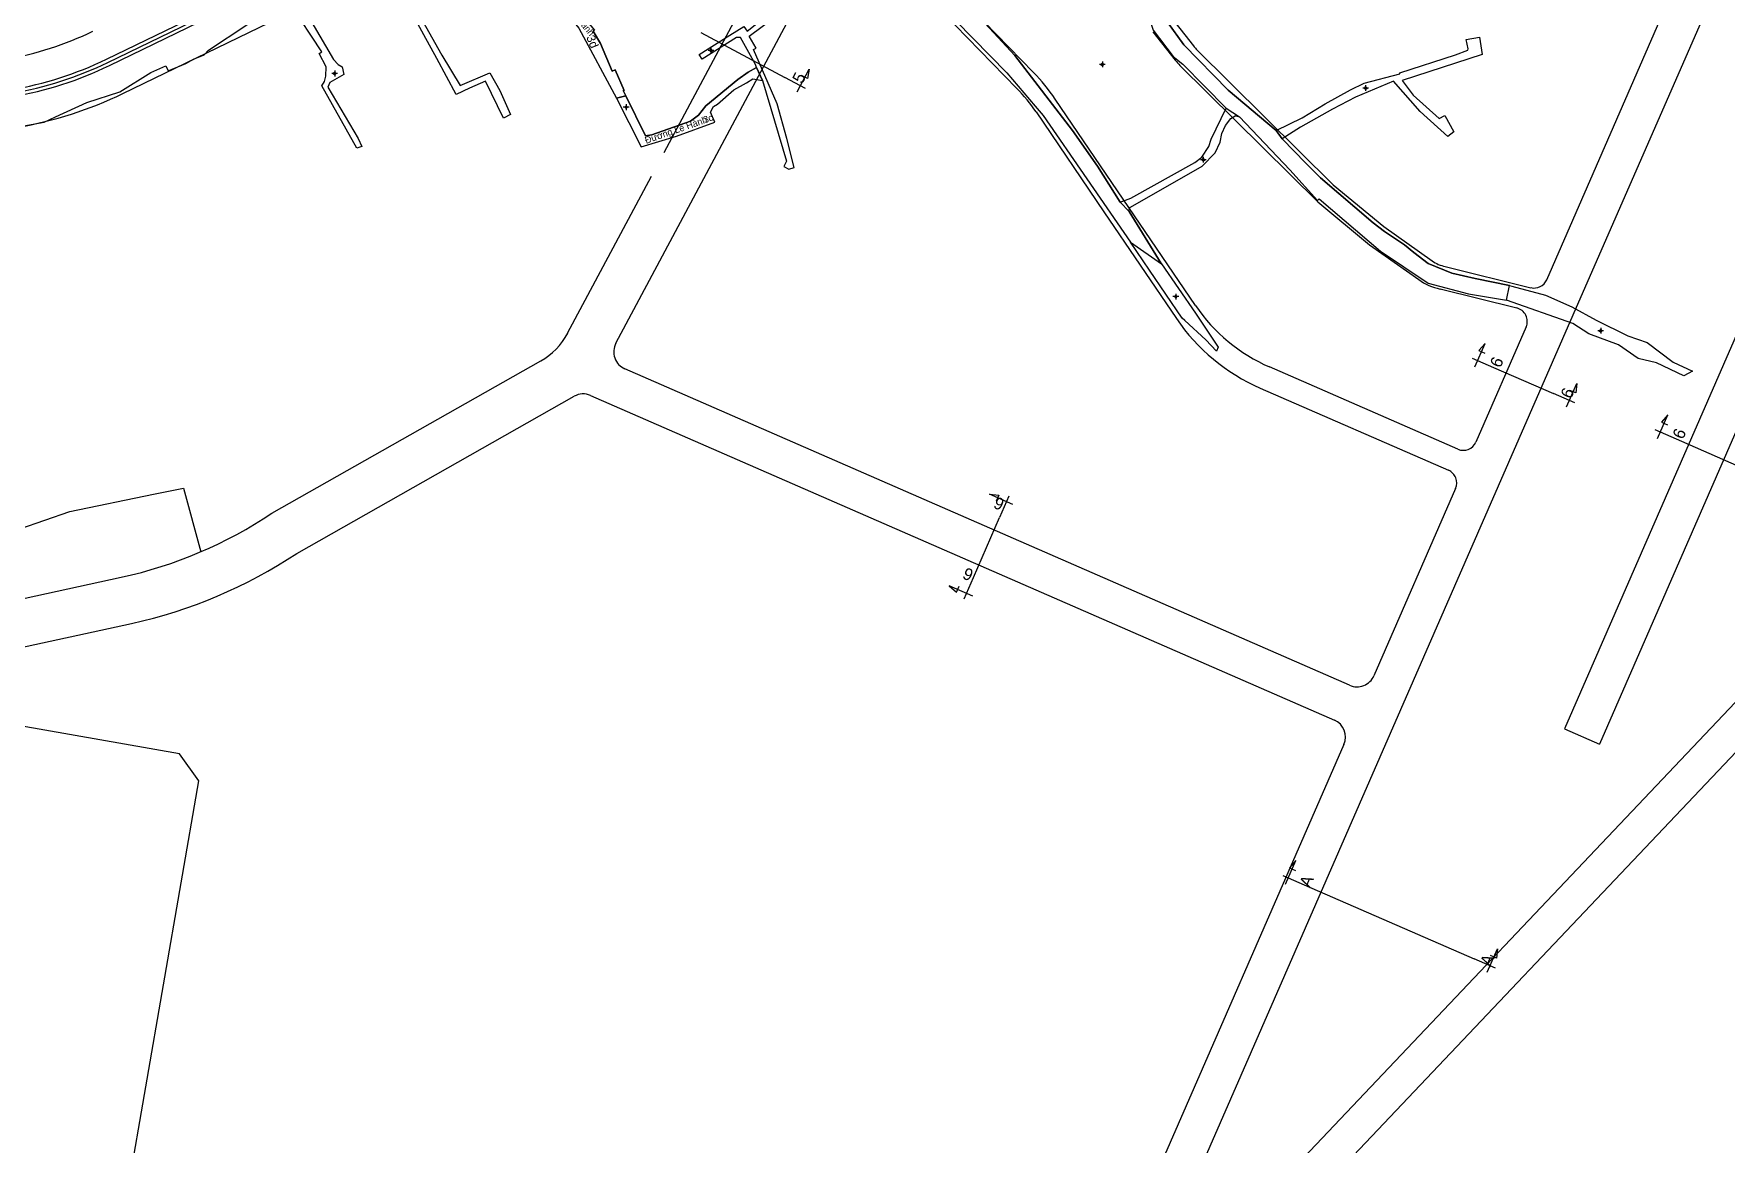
# Model space of a CAD drawing. Extents: x 548357 to 553331, y 1835329 to 1842351.
# Drawn here: x 551808 to 552542, y 1838515 to 1838997 of the extents above; entities that cross this region are included whole.
import ezdxf

# ---------------------------------------------------------------- set-up
doc = ezdxf.new("R2010")
doc.units = 0
for name, color, linetype in [('Level 1', 7, 'Continuous'), ('Level 10', 7, 'Continuous'), ('Level 11', 7, 'Continuous'), ('Level 2', 7, 'Continuous'), ('Level 27', 7, 'Continuous'), ('Level 30', 7, 'Continuous'), ('Level 4', 7, 'Continuous'), ('Level 5', 7, 'Continuous')]:
    doc.layers.add(name, color=color, linetype=linetype)

msp = doc.modelspace()

# ---------------------------------------------------------------- linework, layer by layer
at = {"layer": 'Level 1'}
for points in [[(551840.47, 1838984.44), (551913.3, 1839019.77)], [(552097.72, 1838997.34), (552134.14, 1838977.89)], [(552139.41, 1838971.64), (552144.66, 1838981.46)], [(552144.66, 1838981.46), (552143.85, 1838977.38), (552141.35, 1838978.71)], [(552143.08, 1838973.13), (552134.14, 1838977.89)], [(552433.35, 1838852.36), (552437.8, 1838862.56)], [(552437.8, 1838862.56), (552435.09, 1838859.4), (552437.69, 1838858.27)], [(552432.24, 1838856.15), (552441.52, 1838852.1)], [(552441.52, 1838852.1), (552467.43, 1838840.79)], [(552476.71, 1838836.74), (552467.43, 1838840.79)], [(552473.18, 1838834.97), (552477.63, 1838845.17)], [(552477.63, 1838845.17), (552477.15, 1838841.04), (552474.56, 1838842.17)], [(552512.56, 1838821.36), (552517.01, 1838831.56)], [(552517.01, 1838831.56), (552514.3, 1838828.4), (552516.9, 1838827.27)], [(552511.45, 1838825.15), (552520.73, 1838821.1)], [(552520.73, 1838821.1), (552546.64, 1838809.79)], [(552233.01, 1838792.73), (552222.81, 1838797.19)], [(552222.81, 1838797.19), (552226.94, 1838796.71), (552225.8, 1838794.11)], [(552231.24, 1838796.27), (552227.19, 1838786.99)], [(552215.88, 1838761.07), (552227.19, 1838786.99)], [(552211.83, 1838751.8), (552215.88, 1838761.07)], [(552215.62, 1838752.9), (552205.42, 1838757.36)], [(552205.42, 1838757.36), (552208.58, 1838754.65), (552209.71, 1838757.25)], [(552351.19, 1838628.02), (552355.65, 1838638.23)], [(552355.65, 1838638.23), (552352.94, 1838635.07), (552355.54, 1838633.93)], [(552350.09, 1838631.82), (552359.37, 1838627.77)], [(552359.37, 1838627.77), (552433, 1838595.62)], [(552438.74, 1838589.8), (552443.2, 1838600.01)], [(552443.2, 1838600.01), (552442.72, 1838595.87), (552440.12, 1838597.01)], [(552442.27, 1838591.57), (552433, 1838595.62)]]:
    msp.add_lwpolyline(points, dxfattribs=at)
msp.add_arc((551772.81, 1839123.89), 155, 279.64336, 295.87849, dxfattribs=at)
at = {"layer": 'Level 10'}
for p, q in [((552121.81, 1838982.21), (552124.39, 1838976.57)), ((552061.04, 1838968.83), (552065.12, 1838969.94)), ((552325.53, 1838964.63), (552331.33, 1838960.86)), ((552347.12, 1838954.95), (552349.79, 1838951.28)), ((552279.53, 1838923.85), (552283.37, 1838919.78)), ((552283.95, 1838906.4), (552297.45, 1838897.05)), ((552447.07, 1838881.25), (552448.41, 1838887.62))]:
    msp.add_line(p, q, dxfattribs=at)
for points in [[(552124.39, 1838976.57), (552134.75, 1838941.61), (552133.7, 1838939.22), (552135.81, 1838938.07), (552138.18, 1838938.84), (552134.99, 1838951.46), (552130.73, 1838966.47), (552120.53, 1838989.97), (552121.63, 1838990.57), (552118.61, 1838995.84), (552130.49, 1839004.59), (552135.44, 1839005.81), (552140.71, 1839005.05), (552144.27, 1839006.18), (552148.12, 1839009.04), (552150.36, 1839011.56), (552152.49, 1839012.19), (552160.22, 1839025.37), (552167.21, 1839031.28), (552178.17, 1839039.24)], [(552178.17, 1839039.24), (552188.77, 1839024.55), (552194.78, 1839018.17), (552208.43, 1839002.24), (552230.37, 1838979.88), (552242.69, 1838965.38), (552246.08, 1838961.45), (552283.95, 1838906.4)], [(552281.63, 1839043.28), (552284.97, 1839031.23), (552285.44, 1839023.98), (552293.88, 1838998.43), (552302.56, 1838987), (552302.55, 1838987), (552306.72, 1838983.69), (552325.53, 1838964.63)], [(551957.45, 1839037.27), (551985.29, 1838987.53), (551993.28, 1838974.42), (552006.14, 1838979.93), (552010.47, 1838972.24), (552015.12, 1838961.75), (552012.02, 1838960.26), (552004.21, 1838976.29), (551997.28, 1838973.2), (551991.59, 1838970.51), (551983.19, 1838986.1), (551977.51, 1838996.34), (551972.29, 1839005.96), (551969.82, 1839010.37), (551955.71, 1839034.38)], [(552020.53, 1839026.09), (552026.67, 1839021.51), (552044.67, 1838999.31), (552061.04, 1838968.83)], [(552034.85, 1839018.24), (552051.56, 1838998.38), (552050.96, 1838997.98), (552054.16, 1838992.54), (552059.17, 1838980.64), (552060.5, 1838981.23), (552064.36, 1838972.29), (552064.02, 1838972.17), (552065.12, 1838969.94)], [(551774.75, 1838953.06), (551781.29, 1838952.85), (551785.91, 1838953.51), (551790.8, 1838954.3), (551795.95, 1838955.07), (551802.37, 1838956.64), (551802.38, 1838956.58), (551812.89, 1838958.48), (551817.78, 1838960.78), (551831.41, 1838967.03), (551845.68, 1838971.65), (551859.14, 1838980.05), (551865.59, 1838982.99), (551866.6, 1838980.8), (551874.31, 1838983.94), (551877.63, 1838985.86), (551882.18, 1838987.68), (551884.18, 1838989.66), (551900.74, 1839000.77), (551919.53, 1839009.77)], [(551923.05, 1839012.03), (551938.35, 1838985.63), (551940.31, 1838983.54), (551942.16, 1838982.56), (551942.77, 1838979.12), (551936.71, 1838975.65), (551935.83, 1838973.74), (551948.98, 1838951.34), (551950.58, 1838947.99), (551948.49, 1838947.21), (551933.33, 1838974.27), (551934.42, 1838976.16), (551935.02, 1838978.46), (551935.18, 1838982.53), (551932.11, 1838988.32), (551933.2, 1838988.98), (551919.53, 1839009.77)], [(552295.45, 1839011.74), (552295.96, 1839010.02), (552300.04, 1839001.92), (552307.21, 1838992.01), (552326.3, 1838972.42), (552347.12, 1838954.95)], [(552121.81, 1838982.21), (552121.33, 1838983.45), (552114.86, 1838995.21), (552113.1, 1838995.15), (552098.3, 1838985.81), (552096.87, 1838987.81), (552110.26, 1838996.17), (552116.27, 1839000.03), (552117.68, 1838997.95), (552127.48, 1839005.57), (552135.22, 1839007.35), (552138.38, 1839007.15)], [(552221, 1839001.31), (552233.81, 1838987.44), (552258.9, 1838954.88), (552269.72, 1838939.35), (552279.53, 1838923.85)], [(552347.12, 1838954.95), (552358.51, 1838960.44), (552368.45, 1838966.48), (552379.49, 1838972.49), (552385.3, 1838975.35), (552400.87, 1838979.48), (552400.76, 1838979.94), (552424.91, 1838987.71), (552430.31, 1838989.65), (552430.42, 1838990.28), (552429.55, 1838994.28), (552435.37, 1838995.3), (552436.52, 1838987.81), (552401.8, 1838976.6), (552406.56, 1838970.19), (552417.83, 1838960.06), (552420.33, 1838961.37), (552424.18, 1838954.31), (552421.58, 1838952.27), (552409.68, 1838963.17), (552398.06, 1838976.31), (552381.56, 1838969.36), (552371.62, 1838964.15), (552357.81, 1838956.33), (552349.79, 1838951.28)], [(552065.12, 1838969.94), (552073.62, 1838952.61), (552076.35, 1838953.03), (552093.12, 1838958.92), (552096.57, 1838961.59), (552099.89, 1838965.52), (552113.67, 1838977.06), (552118.16, 1838980.15), (552121.81, 1838982.21)], [(552061.04, 1838968.83), (552071.72, 1838947.8), (552087.08, 1838952.44), (552103.74, 1838958.54), (552101.83, 1838962.82), (552103.14, 1838965.3), (552104.91, 1838966.29), (552111.99, 1838972.45), (552117.41, 1838975.58), (552120.2, 1838977.28), (552124.39, 1838976.57)], [(552279.53, 1838923.85), (552284.21, 1838925.51), (552311.85, 1838941.07), (552314.95, 1838943.38), (552318.03, 1838947.92), (552318.96, 1838951.07), (552325.53, 1838964.63)], [(552283.37, 1838919.78), (552283.33, 1838920.19), (552283.36, 1838920.54), (552283.59, 1838921.05), (552284.03, 1838921.6), (552315.04, 1838939.47), (552320.72, 1838945.12), (552322.96, 1838949.83), (552323.64, 1838953.55), (552325.2, 1838957.03), (552327.49, 1838960.08), (552329.37, 1838961.31), (552329.9, 1838961.25), (552331.33, 1838960.86)], [(552331.33, 1838960.86), (552353.12, 1838937.88), (552365.13, 1838924.55), (552365.82, 1838925.3), (552392.4, 1838902.53), (552413.06, 1838888.73), (552430.66, 1838884.08), (552447.07, 1838881.25)], [(552349.79, 1838951.28), (552360.05, 1838940.76), (552366.47, 1838934.39), (552389.32, 1838914.81), (552394.17, 1838911.01), (552402.82, 1838905.25), (552406.96, 1838901.92), (552413.05, 1838897.2), (552423.37, 1838892.96), (552433.56, 1838890.75), (552448.41, 1838887.62)], [(552283.37, 1838919.78), (552297.32, 1838897.23), (552297.45, 1838897.05)], [(552297.45, 1838897.05), (552312.17, 1838875.67), (552321.98, 1838860.89), (552321.3, 1838859.24), (552316.63, 1838864.06), (552307.58, 1838872.46), (552306.37, 1838873.51), (552292.25, 1838894.34), (552283.95, 1838906.4)], [(552448.41, 1838887.62), (552449.4, 1838887.41), (552463.99, 1838883.5), (552475.42, 1838878.33), (552486, 1838872.64), (552499.71, 1838865.8), (552508.09, 1838862.86), (552519.41, 1838854.43), (552527.75, 1838850.48), (552523.94, 1838848.42), (552512.08, 1838854.05), (552504.26, 1838856.05), (552495.6, 1838861.97), (552482.81, 1838866.62), (552475.87, 1838871.15), (552447.07, 1838881.25)]]:
    msp.add_lwpolyline(points, dxfattribs=at)
at = {"layer": 'Level 11'}
for p, q in [((552101.39, 1838989.6), (552100.77, 1838989.6)), ((552102.02, 1838990.23), (552101.39, 1838989.6)), ((552101.39, 1838989.6), (552102.02, 1838988.97)), ((552102.02, 1838990.85), (552102.02, 1838990.23)), ((552102.65, 1838989.6), (552102.02, 1838990.23)), ((552102.02, 1838988.97), (552102.65, 1838989.6)), ((552102.02, 1838988.97), (552102.02, 1838988.35)), ((552103.27, 1838989.6), (552102.65, 1838989.6)), ((551938.87, 1838980.25), (551938.25, 1838979.62)), ((551938.87, 1838980.87), (551938.87, 1838980.25)), ((551939.49, 1838979.62), (551938.87, 1838980.25)), ((552271.19, 1838983.57), (552270.57, 1838983.57)), ((552271.82, 1838984.19), (552271.19, 1838983.57)), ((552271.19, 1838983.57), (552271.82, 1838982.95)), ((552271.82, 1838984.82), (552271.82, 1838984.19)), ((552272.44, 1838983.57), (552271.82, 1838984.19)), ((552271.82, 1838982.95), (552272.44, 1838983.57)), ((552271.82, 1838982.95), (552271.82, 1838982.32)), ((552273.07, 1838983.57), (552272.44, 1838983.57)), ((551938.25, 1838979.62), (551937.62, 1838979.62)), ((551938.25, 1838979.62), (551938.87, 1838978.99)), ((551938.87, 1838978.99), (551939.49, 1838979.62)), ((551938.87, 1838978.99), (551938.87, 1838978.37)), ((551940.12, 1838979.62), (551939.49, 1838979.62)), ((552385.37, 1838973.29), (552384.75, 1838973.29)), ((552386, 1838973.91), (552385.37, 1838973.29)), ((552385.37, 1838973.29), (552386, 1838972.67)), ((552386, 1838974.54), (552386, 1838973.91)), ((552386.63, 1838973.29), (552386, 1838973.91)), ((552386, 1838972.67), (552386.63, 1838973.29)), ((552386, 1838972.67), (552386, 1838972.04)), ((552387.25, 1838973.29), (552386.63, 1838973.29)), ((552065.26, 1838965.63), (552064.63, 1838965)), ((552065.26, 1838966.25), (552065.26, 1838965.63)), ((552065.89, 1838965), (552065.26, 1838965.63)), ((552064.63, 1838965), (552064.01, 1838965)), ((552064.63, 1838965), (552065.26, 1838964.37)), ((552065.26, 1838964.37), (552065.89, 1838965)), ((552065.26, 1838964.37), (552065.26, 1838963.75)), ((552066.51, 1838965), (552065.89, 1838965)), ((552315.58, 1838943.45), (552315.58, 1838942.83)), ((552314.95, 1838942.2), (552314.33, 1838942.2)), ((552315.58, 1838942.83), (552314.95, 1838942.2)), ((552314.95, 1838942.2), (552315.58, 1838941.57)), ((552316.2, 1838942.2), (552315.58, 1838942.83)), ((552315.58, 1838941.57), (552316.2, 1838942.2)), ((552315.58, 1838941.57), (552315.58, 1838940.95)), ((552316.83, 1838942.2), (552316.2, 1838942.2)), ((552303.03, 1838882.82), (552302.4, 1838882.82)), ((552303.65, 1838883.45), (552303.03, 1838882.82)), ((552303.03, 1838882.82), (552303.65, 1838882.19)), ((552303.65, 1838884.07), (552303.65, 1838883.45)), ((552304.27, 1838882.82), (552303.65, 1838883.45)), ((552303.65, 1838882.19), (552304.27, 1838882.82)), ((552303.65, 1838882.19), (552303.65, 1838881.57)), ((552304.9, 1838882.82), (552304.27, 1838882.82)), ((552487.33, 1838868.02), (552486.71, 1838868.02)), ((552487.96, 1838868.65), (552487.33, 1838868.02)), ((552487.33, 1838868.02), (552487.96, 1838867.39)), ((552487.96, 1838869.27), (552487.96, 1838868.65)), ((552488.59, 1838868.02), (552487.96, 1838868.65)), ((552487.96, 1838867.39), (552488.59, 1838868.02)), ((552487.96, 1838867.39), (552487.96, 1838866.77)), ((552489.21, 1838868.02), (552488.59, 1838868.02))]:
    msp.add_line(p, q, dxfattribs=at)
for centre in [(552102.02, 1838989.6), (551938.87, 1838979.62), (552271.82, 1838983.57), (552386, 1838973.29), (552065.26, 1838965), (552315.58, 1838942.2), (552303.65, 1838882.82), (552487.96, 1838868.02)]:
    msp.add_circle(centre, 0.15, dxfattribs=at)
at = {"layer": 'Level 2'}
msp.add_line((552054.16, 1838992.54), (552050.96, 1838997.98), dxfattribs=at)
for points in [[(552176.56, 1839041.13), (552178.17, 1839039.24), (552188.77, 1839024.55), (552194.78, 1839018.17), (552208.43, 1839002.24), (552230.37, 1838979.88), (552242.69, 1838965.38), (552246.08, 1838961.45), (552283.95, 1838906.4), (552297.45, 1838897.05), (552297.32, 1838897.23), (552283.37, 1838919.78), (552279.53, 1838923.85), (552269.72, 1838939.35), (552258.9, 1838954.88), (552233.81, 1838987.44), (552221, 1839001.31), (552217.84, 1839002.56)], [(552020.53, 1839026.09), (552026.67, 1839021.51), (552044.67, 1838999.31), (552061.04, 1838968.83), (552065.12, 1838969.94), (552064.02, 1838972.17)], [(552293.88, 1838998.43), (552302.55, 1838987), (552306.72, 1838983.69), (552325.53, 1838964.63), (552331.33, 1838960.86), (552353.12, 1838937.88), (552365.13, 1838924.55), (552365.82, 1838925.3), (552392.4, 1838902.53), (552413.06, 1838888.73), (552430.66, 1838884.08), (552447.07, 1838881.25), (552448.41, 1838887.62), (552433.56, 1838890.75), (552423.37, 1838892.96), (552413.05, 1838897.2), (552406.96, 1838901.92), (552402.82, 1838905.25), (552394.17, 1838911.01), (552389.32, 1838914.81), (552366.47, 1838934.39), (552360.05, 1838940.76), (552349.79, 1838951.28), (552347.12, 1838954.95), (552326.3, 1838972.42), (552307.21, 1838992.01), (552300.04, 1839001.92)], [(551802.38, 1838956.58), (551812.89, 1838958.48), (551817.78, 1838960.78), (551831.41, 1838967.03), (551845.68, 1838971.65), (551859.14, 1838980.05), (551865.59, 1838982.99), (551866.6, 1838980.8), (551874.31, 1838983.94), (551877.63, 1838985.86), (551882.18, 1838987.68), (551884.18, 1838989.66), (551900.74, 1839000.77)], [(552064.02, 1838972.17), (552064.36, 1838972.29), (552060.5, 1838981.23), (552059.17, 1838980.64), (552054.16, 1838992.54)]]:
    msp.add_lwpolyline(points, dxfattribs=at)
at = {"layer": 'Level 27'}
for p, q in [((552121.81, 1838982.21), (552118.16, 1838980.15)), ((552124.39, 1838976.57), (552121.81, 1838982.21)), ((552065.12, 1838969.94), (552061.04, 1838968.83)), ((552073.62, 1838952.61), (552065.12, 1838969.94))]:
    msp.add_line(p, q, dxfattribs=at)
for points in [[(552118.16, 1838980.15), (552113.67, 1838977.06), (552099.89, 1838965.52), (552096.57, 1838961.59), (552093.12, 1838958.92), (552076.35, 1838953.03), (552073.62, 1838952.61)], [(552061.04, 1838968.83), (552071.72, 1838947.8), (552087.08, 1838952.44), (552103.74, 1838958.54), (552101.83, 1838962.82), (552103.14, 1838965.3), (552104.91, 1838966.29), (552111.99, 1838972.45), (552117.41, 1838975.58), (552120.2, 1838977.28), (552124.39, 1838976.57)]]:
    msp.add_lwpolyline(points, dxfattribs=at)
at = {"layer": 'Level 30'}
for points in [[(550477.02, 1837736.91), (551348.05, 1837763.51), (551500.16, 1837768.26), (551598.04, 1837771.31), (551819.16, 1837939.77), (551882.15, 1838006.24), (553007.63, 1839193.61)], [(550483.82, 1837722.11), (551348.99, 1837748.53), (551500.63, 1837753.27), (551603.3, 1837756.47), (551829.22, 1837928.58), (551893.03, 1837995.92), (553018.52, 1839183.3)], [(552081.77, 1838945.38), (552152.59, 1839078.07)], [(552060.83, 1838862.61), (552160.82, 1839049.95)], [(552241.93, 1838980.04), (552215.26, 1839007.46), (552192.57, 1839032.29)], [(552185.18, 1839025.55), (552207.98, 1839000.6), (552234.76, 1838973.07)], [(552464.54, 1838890.14), (552523.9, 1839026.26)], [(552543.03, 1839028.67), (552475.85, 1838874.78)], [(551839.81, 1838985.79), (551912.64, 1839021.12)], [(551841.12, 1838983.09), (551913.95, 1839018.42)], [(551847.01, 1838970.94), (551919.85, 1839006.27)], [(552301.6, 1839003.86), (552311.27, 1838991.58)], [(552293.75, 1838997.68), (552303.41, 1838985.39)], [(552312.51, 1838990.19), (552371.98, 1838931.33), (552393.83, 1838913.21), (552414.78, 1838898.37)], [(552305.47, 1838983.08), (552365.25, 1838923.91), (552387.74, 1838905.27), (552409, 1838890.21)], [(552596.36, 1838979.62), (552472.25, 1838695.33)], [(552611.48, 1838973.02), (552487.37, 1838688.73)], [(552312.2, 1838878.91), (552280.78, 1838925.15), (552251.32, 1838968.53)], [(552243.05, 1838962.91), (552272.51, 1838919.54), (552303.93, 1838873.29)], [(552039.89, 1838866.92), (552076.24, 1838935.02)], [(552420.53, 1838895.89), (552457.6, 1838886.71)], [(552418.32, 1838886.14), (552451.56, 1838877.91)], [(552460.73, 1838881.39), (552460.73, 1838881.39)], [(552475.85, 1838874.78), (552299.53, 1838470.9)], [(552455.62, 1838869.68), (552433.83, 1838819.77)], [(551911.64, 1838788.92), (552028.21, 1838854.94)], [(552379.04, 1838714.27), (552064.68, 1838851.51)], [(552425.93, 1838816.67), (552344.23, 1838852.33)], [(552340.23, 1838843.17), (552421.93, 1838807.51)], [(551922.4, 1838771.46), (552042.72, 1838839.6)], [(552049.86, 1838839.97), (552372.44, 1838699.15)], [(551759.73, 1838774.34), (551783.59, 1838772.9), (551786.18, 1838777.07), (551785.82, 1838779.07), (551802.23, 1838782.06), (551823.93, 1838789.59), (551860.28, 1838797.11), (551873.22, 1838799.79), (551880.83, 1838772.16)], [(552425.03, 1838799.61), (552389.57, 1838718.4)], [(551761.45, 1838742.62), (551846.29, 1838761.09)], [(551743.46, 1838717.72), (551850.65, 1838741.06)], [(551843.91, 1838491.42), (551849.31, 1838495.84), (551879.95, 1838672.88), (551871.56, 1838684.51), (551813.15, 1838694.75), (551775.91, 1838701.28), (551763.77, 1838703.41), (551750.05, 1838705.8), (551735.91, 1838707.86)], [(552472.25, 1838695.33), (552487.37, 1838688.73)], [(552376.57, 1838688.62), (552287.29, 1838484.1)]]:
    msp.add_lwpolyline(points, dxfattribs=at)
for centre, radius, start, end in [((551772.81, 1839123.89), 140, 279.64336, 295.87849), ((552323.06, 1839000.85), 15, 218.19701, 225.29437), ((551772.81, 1839123.89), 153.5, 279.64336, 295.87849), ((551772.81, 1839123.89), 156.5, 279.64336, 295.87849), ((552181.01, 1838920.77), 85, 34.18385, 44.21088), ((552323.06, 1839000.85), 25, 218.19701, 225.29437), ((552181.01, 1838920.77), 75, 34.18385, 44.21088), ((551772.81, 1839123.89), 170, 279.64336, 295.87849), ((552423.45, 1838910.6), 15, 234.67451, 258.75188), ((552423.45, 1838910.6), 25, 234.67451, 258.15296), ((552459.04, 1838892.54), 6, 256.09508, 336.43851), ((552374.24, 1838921.07), 75, 214.19802, 246.42039), ((552450.12, 1838872.08), 6, 336.41583, 76.09508), ((552374.24, 1838921.07), 85, 214.19802, 246.42039), ((552013.43, 1838881.05), 30, 299.52445, 331.90907), ((552067.88, 1838858.84), 8, 151.90907, 246.41583), ((552046.66, 1838832.64), 8, 66.41583, 119.52445), ((552428.33, 1838822.17), 6, 246.42039, 336.41583), ((552419.53, 1838802.01), 6, 336.41583, 66.42039), ((551805.92, 1838946.5), 189.75, 282.28305, 303.8585), ((551805.92, 1838946.5), 210.25, 282.28305, 303.64169), ((552382.24, 1838721.6), 8, 246.41583, 336.41583), ((552369.24, 1838691.82), 8, 336.41583, 66.41583)]:
    msp.add_arc(centre, radius, start, end, dxfattribs=at)

# ---------------------------------------------------------------- texts
at = {"layer": 'Level 1'}
for s, rotation, p in [('5', 61.90895, (552141.61, 1838974.8)), ('6', 66.41583, (552444.43, 1838851.6)), ('6', 66.41583, (552475.09, 1838838.21)), ('6', 66.41583, (552523.64, 1838820.6)), ('6', 156.41583, (552229.77, 1838794.64)), ('6', 156.41583, (552216.38, 1838763.99)), ('A', 66.41583, (552361.8, 1838626.15)), ('A', 66.41583, (552440.16, 1838591.93))]:
    msp.add_text(s, height=5.21, rotation=rotation, dxfattribs=at).set_placement(p)
at = {"layer": 'Level 4'}
for s, height, rotation, p in [('3d', 3.779, 292.12169, (552047.88, 1838995.34)), ('3c', 2.935, 19.21305, (552099.32, 1838957.98))]:
    msp.add_text(s, height=height, rotation=rotation, dxfattribs=at).set_placement(p)
at = {"layer": 'Level 5'}
for height, rotation, p in [(2.8108, 309.40991, (552032.29, 1839016.58)), (2.9353, 19.21305, (552073.98, 1838949.09))]:
    msp.add_text('Đường Lê Hành', height=height, rotation=rotation, dxfattribs=at).set_placement(p)

doc.saveas('drawing.dxf')
